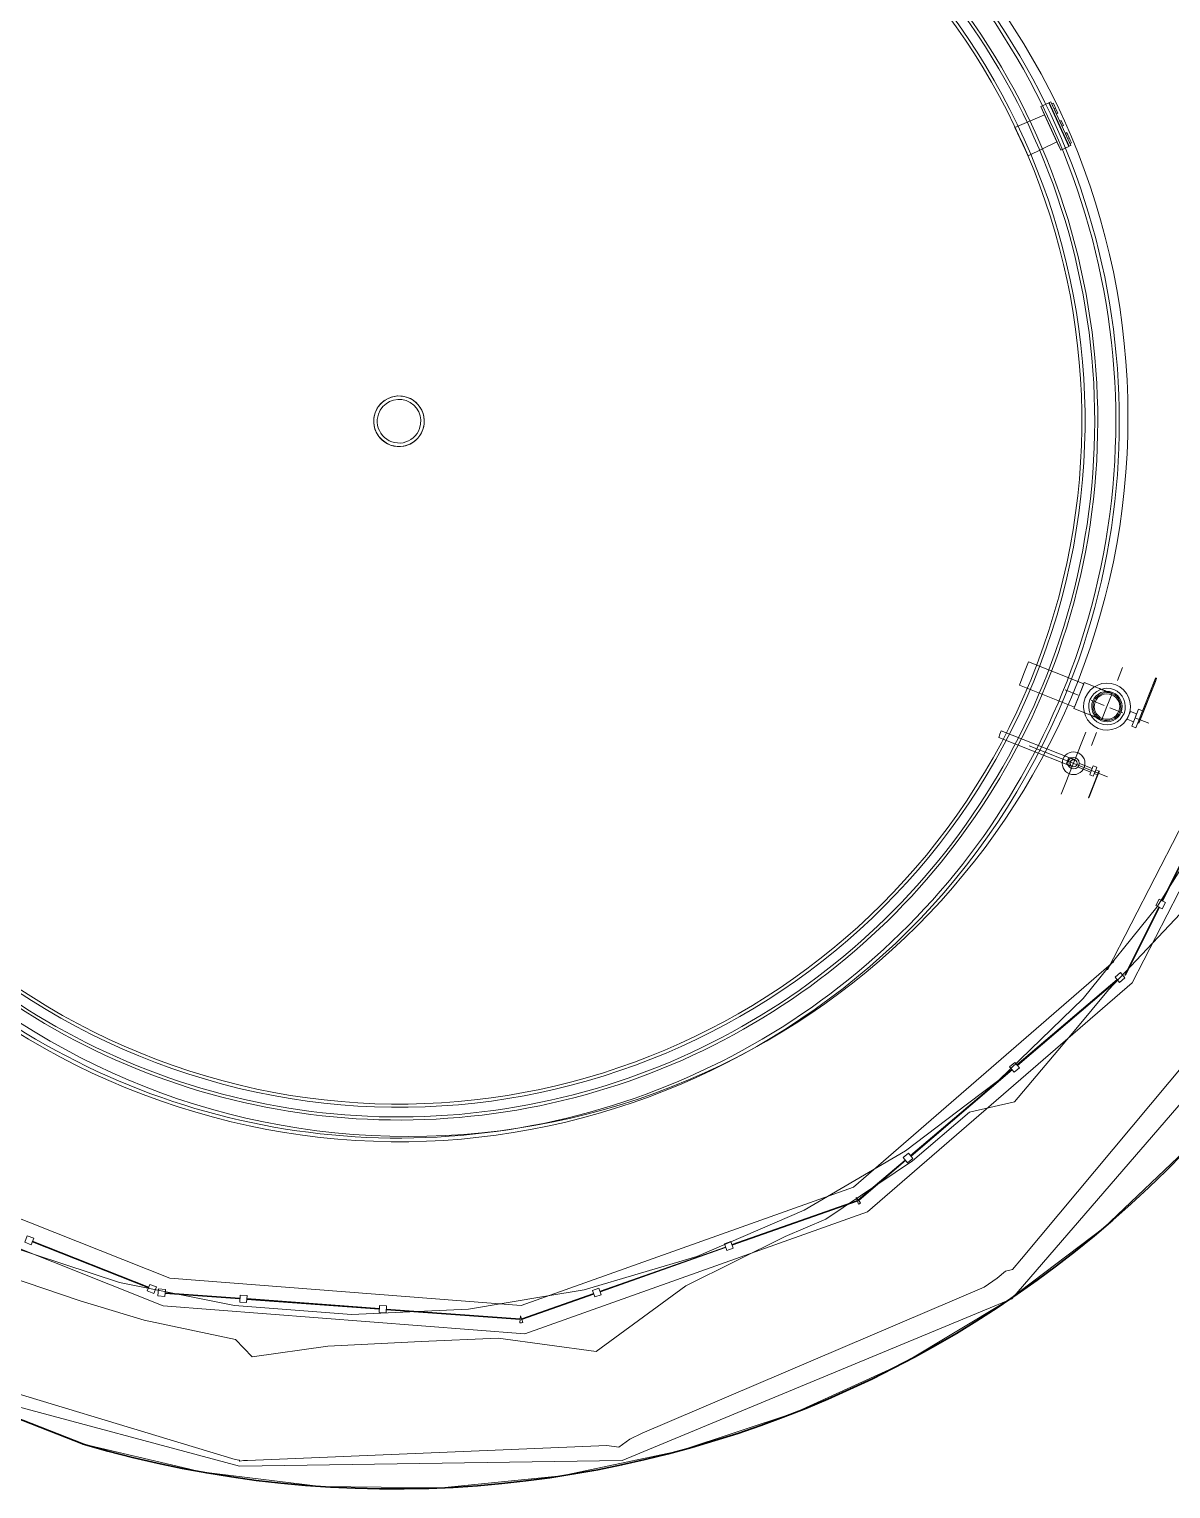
# Model space of a CAD drawing. Header units: metres. Extents: x -207 to 292, y -187 to 169.
# Drawn here: x -79.53 to -71.36, y -67.09 to -56.65 of the extents above; entities that cross this region are included whole.
import ezdxf

# ---------------------------------------------------------------- set-up
doc = ezdxf.new("R2010")
doc.units = ezdxf.units.M
doc.linetypes.add('Dash', pattern=[0.006, 0.003, -0.003])
for name, color, linetype, lineweight in [('A-GLAZ-CWMG', 7, 'Continuous', 9), ('C-TOPO', 7, 'Continuous', 9), ('C-TOPO-MINR', 7, 'Continuous', 9), ('CERCO INTERIOR', 7, 'Continuous', 9), ('EQUIPOS PIS', 7, 'Continuous', 9), ('P-SANR-FIXT', 7, 'Continuous', 9), ('P-SANR-FIXT-HDLN', 7, 'Dash', 9), ('solera', 7, 'Continuous', 35)]:
    doc.layers.add(name, color=color, linetype=linetype, lineweight=lineweight)
doc.layers.add('PR10-ARQ-PL-001-Emplazamiento-C-1_dwg', color=7, linetype='Continuous', lineweight=9, true_color=0x767676)

# ---------------------------------------------------------------- blocks, each defined once
blk = doc.blocks.new('Quad Corner Mullion - 50x50 mm-2128572-PLANTA EMPLAZAMIENTO ACTUALIZADO')
at = {"layer": 'A-GLAZ-CWMG'}
for p, q in [((0.025, 0.025), (-0.025, 0.025)), ((-0.025, 0.025), (-0.025, -0.025)), ((0.025, -0.025), (0.025, 0.025)), ((-0.025, -0.025), (0.025, -0.025))]:
    blk.add_line(p, q, dxfattribs=at)
blk = doc.blocks.new('Quad Corner Mullion - 50x50 mm-2128573-PLANTA EMPLAZAMIENTO ACTUALIZADO')
at = {"layer": 'A-GLAZ-CWMG'}
for p, q in [((-0.025, -0.025), (-0.025, 0.025)), ((-0.025, 0.025), (0.025, 0.025)), ((0.025, 0.025), (0.025, -0.025)), ((0.025, -0.025), (-0.025, -0.025))]:
    blk.add_line(p, q, dxfattribs=at)
blk = doc.blocks.new('Circular Mullion - 5mm-2137824-PLANTA EMPLAZAMIENTO ACTUALIZADO')
at = {"layer": 'A-GLAZ-CWMG'}
for p, q in [((-79.502, -65.32), (-79.503, -65.322)), ((-79.503, -65.322), (-78.672, -65.651)), ((-79.501, -65.317), (-79.502, -65.32)), ((-78.671, -65.649), (-79.502, -65.32)), ((-79.502, -65.32), (-78.671, -65.649)), ((-78.67, -65.646), (-79.501, -65.317)), ((-78.672, -65.651), (-78.671, -65.649)), ((-78.671, -65.649), (-78.67, -65.646))]:
    blk.add_line(p, q, dxfattribs=at)
blk = doc.blocks.new('Rectangular Mullion - 50 x 50 mm-2128568-PLANTA EMPLAZAMIENTO ACTUALIZADO')
at = {"layer": 'A-GLAZ-CWMG'}
for p, q in [((0.025, 0.025), (-0.025, 0.025)), ((-0.025, 0.025), (-0.025, -0.025)), ((0.025, -0.025), (0.025, 0.025)), ((-0.025, -0.025), (0.025, -0.025))]:
    blk.add_line(p, q, dxfattribs=at)
blk = doc.blocks.new('Rectangular Mullion - 50 x 50 mm-2128569-PLANTA EMPLAZAMIENTO ACTUALIZADO')
at = {"layer": 'A-GLAZ-CWMG'}
for p, q in [((-0.025, -0.025), (-0.025, 0.025)), ((-0.025, 0.025), (0.025, 0.025)), ((0.025, 0.025), (0.025, -0.025)), ((0.025, -0.025), (-0.025, -0.025))]:
    blk.add_line(p, q, dxfattribs=at)
blk = doc.blocks.new('Circular Mullion - 5mm-2127248-PLANTA EMPLAZAMIENTO ACTUALIZADO')
at = {"layer": 'A-GLAZ-CWMG'}
for p, q in [((-107.648, -45.397), (-107.997, -46.28)), ((-107.646, -45.398), (-107.995, -46.281)), ((-107.995, -46.281), (-107.646, -45.398)), ((-107.993, -46.282), (-107.643, -45.399)), ((-107.646, -45.398), (-107.648, -45.397)), ((-107.643, -45.399), (-107.646, -45.398)), ((-107.997, -46.28), (-107.995, -46.281)), ((-107.995, -46.281), (-107.993, -46.282))]:
    blk.add_line(p, q, dxfattribs=at)
blk = doc.blocks.new('Circular Mullion - 5mm-2137149-PLANTA EMPLAZAMIENTO ACTUALIZADO')
at = {"layer": 'A-GLAZ-CWMG'}
for p, q in [((-71.445, -62.927), (-71.688, -63.412)), ((-71.686, -63.413), (-71.443, -62.928)), ((-71.443, -62.928), (-71.686, -63.413)), ((-71.683, -63.414), (-71.441, -62.929)), ((-71.443, -62.928), (-71.445, -62.927)), ((-71.441, -62.929), (-71.443, -62.928)), ((-71.688, -63.412), (-71.686, -63.413)), ((-71.686, -63.413), (-71.683, -63.414))]:
    blk.add_line(p, q, dxfattribs=at)
blk = doc.blocks.new('Quad Corner Mullion - 50x50 mm-2137427-PLANTA EMPLAZAMIENTO ACTUALIZADO')
at = {"layer": 'A-GLAZ-CWMG'}
for p, q in [((0.013, -0.022), (-0.005, 0.025)), ((-0.005, 0.025), (-0.005, -0.025)), ((-0.005, -0.025), (0.005, -0.025)), ((0.005, -0.025), (0.013, -0.022))]:
    blk.add_line(p, q, dxfattribs=at)
blk = doc.blocks.new('Quad Corner Mullion - 50x50 mm-2137429-PLANTA EMPLAZAMIENTO ACTUALIZADO')
at = {"layer": 'A-GLAZ-CWMG'}
for p, q in [((-0.005, -0.025), (-0.005, 0.025)), ((-0.005, 0.025), (0.013, -0.022)), ((0.005, -0.025), (-0.005, -0.025)), ((0.013, -0.022), (0.005, -0.025))]:
    blk.add_line(p, q, dxfattribs=at)
blk = doc.blocks.new('Quad Corner Mullion - 50x50 mm-2128574-PLANTA EMPLAZAMIENTO ACTUALIZADO')
at = {"layer": 'A-GLAZ-CWMG'}
for p, q in [((0.025, 0.025), (-0.025, 0.025)), ((-0.025, 0.025), (-0.025, -0.025)), ((0.025, -0.025), (0.025, 0.025)), ((-0.025, -0.025), (0.025, -0.025))]:
    blk.add_line(p, q, dxfattribs=at)
blk = doc.blocks.new('Quad Corner Mullion - 50x50 mm-2128575-PLANTA EMPLAZAMIENTO ACTUALIZADO')
at = {"layer": 'A-GLAZ-CWMG'}
for p, q in [((-0.025, -0.025), (-0.025, 0.025)), ((-0.025, 0.025), (0.025, 0.025)), ((0.025, 0.025), (0.025, -0.025)), ((0.025, -0.025), (-0.025, -0.025))]:
    blk.add_line(p, q, dxfattribs=at)
blk = doc.blocks.new('Circular Mullion - 5mm-2137421-PLANTA EMPLAZAMIENTO ACTUALIZADO')
at = {"layer": 'A-GLAZ-CWMG'}
for p, q in [((-71.744, -63.445), (-72.46, -64.055)), ((-72.459, -64.057), (-71.742, -63.447)), ((-71.742, -63.447), (-72.459, -64.057)), ((-72.457, -64.059), (-71.741, -63.449)), ((-71.742, -63.447), (-71.744, -63.445)), ((-71.741, -63.449), (-71.742, -63.447)), ((-72.46, -64.055), (-72.459, -64.057)), ((-72.459, -64.057), (-72.457, -64.059))]:
    blk.add_line(p, q, dxfattribs=at)
blk = doc.blocks.new('Circular Mullion - 5mm-2137422-PLANTA EMPLAZAMIENTO ACTUALIZADO')
at = {"layer": 'A-GLAZ-CWMG'}
for p, q in [((-73.26, -64.736), (-73.596, -65.022)), ((-73.594, -65.024), (-73.258, -64.738)), ((-73.258, -64.738), (-73.594, -65.024)), ((-73.592, -65.025), (-73.257, -64.74)), ((-73.258, -64.738), (-73.26, -64.736)), ((-73.257, -64.74), (-73.258, -64.738)), ((-73.596, -65.022), (-73.594, -65.024)), ((-73.594, -65.024), (-73.592, -65.025))]:
    blk.add_line(p, q, dxfattribs=at)
blk = doc.blocks.new('Circular Mullion - 5mm-2137551-PLANTA EMPLAZAMIENTO ACTUALIZADO')
at = {"layer": 'A-GLAZ-CWMG'}
for p, q in [((-75.489, -65.69), (-76.003, -65.872)), ((-76.003, -65.874), (-75.488, -65.693)), ((-75.488, -65.693), (-76.003, -65.874)), ((-76.002, -65.876), (-75.487, -65.695)), ((-75.488, -65.693), (-75.489, -65.69)), ((-75.487, -65.695), (-75.488, -65.693)), ((-76.003, -65.872), (-76.003, -65.874)), ((-76.003, -65.874), (-76.002, -65.876))]:
    blk.add_line(p, q, dxfattribs=at)
blk = doc.blocks.new('Quad Corner Mullion - 50x50 mm-2137548-PLANTA EMPLAZAMIENTO ACTUALIZADO')
at = {"layer": 'A-GLAZ-CWMG'}
for p, q in [((0.015, -0.021), (-0.005, 0.025)), ((-0.005, 0.025), (-0.005, -0.025)), ((-0.005, -0.025), (0.005, -0.025)), ((0.005, -0.025), (0.015, -0.021))]:
    blk.add_line(p, q, dxfattribs=at)
blk = doc.blocks.new('Quad Corner Mullion - 50x50 mm-2137549-PLANTA EMPLAZAMIENTO ACTUALIZADO')
at = {"layer": 'A-GLAZ-CWMG'}
for p, q in [((-0.005, -0.025), (-0.005, 0.025)), ((-0.005, 0.025), (0.015, -0.021)), ((0.005, -0.025), (-0.005, -0.025)), ((0.015, -0.021), (0.005, -0.025))]:
    blk.add_line(p, q, dxfattribs=at)
blk = doc.blocks.new('Circular Mullion - 5mm-2137542-PLANTA EMPLAZAMIENTO ACTUALIZADO')
at = {"layer": 'A-GLAZ-CWMG'}
for p, q in [((-76.013, -65.873), (-76.971, -65.802)), ((-76.971, -65.802), (-76.971, -65.804)), ((-76.971, -65.804), (-76.971, -65.807)), ((-76.971, -65.804), (-76.013, -65.875)), ((-76.013, -65.875), (-76.971, -65.804)), ((-76.971, -65.807), (-76.013, -65.878)), ((-76.013, -65.875), (-76.013, -65.873)), ((-76.013, -65.878), (-76.013, -65.875))]:
    blk.add_line(p, q, dxfattribs=at)
blk = doc.blocks.new('Circular Mullion - 5mm-2137543-PLANTA EMPLAZAMIENTO ACTUALIZADO')
at = {"layer": 'A-GLAZ-CWMG'}
for p, q in [((-78.018, -65.724), (-78.553, -65.685)), ((-78.553, -65.685), (-78.553, -65.687)), ((-78.553, -65.687), (-78.553, -65.69)), ((-78.553, -65.687), (-78.018, -65.727)), ((-78.018, -65.727), (-78.553, -65.687)), ((-78.553, -65.69), (-78.018, -65.729)), ((-78.018, -65.727), (-78.018, -65.724)), ((-78.018, -65.729), (-78.018, -65.727))]:
    blk.add_line(p, q, dxfattribs=at)
blk = doc.blocks.new('M_Tuberia Alimentación-01 - M_Tuberia Alimentación-01-2165010-PLANTA EMPLAZAMIENTO ACTUALIZADO')
at = {"layer": 'P-SANR-FIXT'}
for p, q in [((-0.248, 0.025), (-0.255, 0.025)), ((-0.255, 0.025), (-0.255, -0.012)), ((-0.255, 0.02), (-0.255, -0.296)), ((-0.248, 0.02), (-0.255, 0.02)), ((-0.216, 0.065), (-0.248, 0.065)), ((-0.248, 0), (-0.248, 0.065)), ((-0.248, -0.012), (-0.248, 0.025)), ((-0.248, -0.296), (-0.248, 0.02)), ((-0.248, -0.065), (-0.248, 0)), ((-0.216, 0.065), (-0.216, 0)), ((-0.168, 0.03), (-0.216, 0.03)), ((-0.216, 0), (-0.216, 0.03)), ((-0.216, 0), (-0.216, -0.065)), ((-0.216, -0.03), (-0.216, 0)), ((-0.168, 0.03), (-0.168, 0)), ((-0.168, 0), (-0.168, -0.03)), ((0.215, 0.1), (0.106, 0.1)), ((0.215, 0), (0.215, 0.1)), ((0.639, 0.09), (0.215, 0.09)), ((0.215, 0), (0.215, 0.09)), ((0.215, -0.1), (0.215, 0)), ((0.215, -0.09), (0.215, 0)), ((0.639, 0.09), (0.639, 0)), ((0.639, 0), (0.639, -0.09)), ((-0.255, -0.317), (-0.255, -0.012)), ((-0.248, -0.012), (-0.255, -0.012)), ((-0.248, -0.012), (-0.248, -0.317)), ((-0.248, -0.065), (-0.216, -0.065)), ((-0.216, -0.03), (-0.168, -0.03)), ((0.106, -0.1), (0.215, -0.1)), ((0.215, -0.09), (0.639, -0.09)), ((-0.255, -0.296), (-0.255, -0.32)), ((-0.248, -0.32), (-0.248, -0.296)), ((-0.255, -0.317), (-0.248, -0.317)), ((-0.255, -0.32), (-0.248, -0.32))]:
    blk.add_line(p, q, dxfattribs=at)
at = {"layer": 'P-SANR-FIXT', "flags": 128}
for points in [[(0.106, 0.1), (0.102, 0.1), (0.097, 0.1), (0.093, 0.1), (0.089, 0.1), (0.085, 0.1), (0.081, 0.1), (0.077, 0.1), (0.073, 0.1), (0.069, 0.1), (0.065, 0.1), (0.061, 0.1), (0.057, 0.1), (0.053, 0.1), (0.05, 0.1), (0.046, 0.1), (0.043, 0.1), (0.039, 0.1), (0.036, 0.1), (0.033, 0.1), (0.03, 0.1), (0.027, 0.1), (0.024, 0.1), (0.022, 0.1), (0.019, 0.1), (0.017, 0.1), (0.015, 0.1), (0.012, 0.1), (0.011, 0.1), (0.009, 0.1), (0.007, 0.1), (0.006, 0.1), (0.004, 0.1), (0.003, 0.1), (0.002, 0.1), (0.002, 0.1), (0.001, 0.1), (0, 0.1), (0, 0.1), (0, 0.1)], [(0, -0.1), (0, -0.1), (0, -0.1), (0.001, -0.1), (0.001, -0.1), (0.002, -0.1), (0.003, -0.1), (0.004, -0.1), (0.005, -0.1), (0.007, -0.1), (0.008, -0.1), (0.01, -0.1), (0.012, -0.1), (0.014, -0.1), (0.016, -0.1), (0.018, -0.1), (0.021, -0.1), (0.024, -0.1), (0.026, -0.1), (0.029, -0.1), (0.032, -0.1), (0.035, -0.1), (0.038, -0.1), (0.042, -0.1), (0.045, -0.1), (0.049, -0.1), (0.052, -0.1), (0.056, -0.1), (0.06, -0.1), (0.064, -0.1), (0.068, -0.1), (0.071, -0.1), (0.076, -0.1), (0.08, -0.1), (0.084, -0.1), (0.088, -0.1), (0.092, -0.1), (0.096, -0.1), (0.101, -0.1), (0.105, -0.1), (0.106, -0.1)]]:
    blk.add_lwpolyline(points, dxfattribs=at)
at = {"layer": 'P-SANR-FIXT'}
for radius, start, end in [(0.168, 360, 180), (0.168, 360, 180), (0.168, 360, 180), (0.168, 360, 180), (0.168, 360, 180), (0.168, 360, 180), (0.131, 0, 180), (0.131, 360, 180), (0.131, 360, 180), (0.131, 360, 180), (0.109, 360, 180), (0.109, 360, 180), (0.109, 360, 180), (0.109, 360, 180), (0.168, 180, 360), (0.168, 180, 360), (0.168, 180, 360), (0.168, 180, 360), (0.168, 180, 360), (0.168, 180, 360), (0.131, 180, 0), (0.131, 180, 360), (0.131, 180, 360), (0.131, 180, 360), (0.109, 180, 360), (0.109, 180, 360), (0.109, 180, 360), (0.109, 180, 360), (0.1, 0, 180), (0.091, 0, 180), (0.091, 0, 180), (0.091, 0, 180), (0.091, 0, 180), (0.091, 180, 0), (0.091, 180, 0), (0.091, 180, 0), (0.091, 180, 0), (0.1, 180, 360)]:
    blk.add_arc((0, 0), radius, start, end, dxfattribs=at)
at = {"layer": 'P-SANR-FIXT-HDLN'}
for p, q in [((0, 0), (0, 0.301)), ((-0.322, 0), (0, 0)), ((0.322, 0), (0, 0)), ((0, 0), (0, -0.301))]:
    blk.add_line(p, q, dxfattribs=at)
blk = doc.blocks.new('M_Tuberia Alimentación-02 - M_Tuberia Alimentación-02-2155587-PLANTA EMPLAZAMIENTO ACTUALIZADO')
at = {"layer": 'P-SANR-FIXT'}
for p, q in [((0, 0), (0, 0.239)), ((-0.19, 0.19), (-0.193, 0.19)), ((-0.193, 0.19), (-0.193, 0.186)), ((-0.193, 0.19), (-0.193, 0.183)), ((-0.193, 0), (-0.193, 0.186)), ((-0.193, 0.183), (-0.193, -0.006)), ((-0.193, 0.183), (-0.19, 0.183)), ((-0.19, 0.183), (-0.19, 0.19)), ((-0.19, 0.186), (-0.19, 0.19)), ((-0.19, 0.186), (-0.19, 0)), ((-0.19, -0.006), (-0.19, 0.183)), ((-0.193, 0), (-0.193, -0.014)), ((-0.193, 0), (-0.19, 0)), ((-0.165, 0.014), (-0.19, 0.014)), ((-0.19, 0.014), (-0.19, 0)), ((-0.19, -0.014), (-0.19, 0)), ((-0.19, 0), (-0.19, -0.014)), ((-0.138, 0.034), (-0.165, 0.034)), ((-0.165, 0), (-0.165, 0.034)), ((-0.165, 0), (-0.165, 0.014)), ((-0.165, -0.014), (-0.165, 0)), ((-0.165, -0.034), (-0.165, 0)), ((-0.138, 0), (-0.138, 0.034)), ((-0.041, 0.014), (-0.138, 0.014)), ((-0.138, 0), (-0.138, 0.014)), ((-0.138, -0.034), (-0.138, 0)), ((-0.138, -0.014), (-0.138, 0)), ((-0.041, 0), (-0.041, 0.014)), ((-0.041, -0.014), (-0.041, 0)), ((0.047, 0.026), (0.042, 0.026)), ((0.047, 0), (0.047, 0.026)), ((0.566, 0.025), (0.047, 0.025)), ((0.047, 0), (0.047, 0.025)), ((0.047, -0.026), (0.047, 0)), ((0.566, 0), (0.566, 0.025)), ((-0.262, 0), (0.341, 0)), ((-0.193, -0.006), (-0.19, -0.006)), ((-0.193, -0.014), (-0.19, -0.014)), ((-0.19, -0.014), (-0.165, -0.014)), ((-0.165, -0.034), (-0.138, -0.034)), ((-0.138, -0.014), (-0.041, -0.014)), ((0, 0), (0, -0.239)), ((0.042, -0.026), (0.047, -0.026)), ((0.047, -0.025), (0.047, 0)), ((0.047, -0.025), (0.566, -0.025)), ((0.566, -0.025), (0.566, 0))]:
    blk.add_line(p, q, dxfattribs=at)
at = {"layer": 'P-SANR-FIXT', "flags": 128}
for points in [[(0.042, 0.026), (0.04, 0.026), (0.039, 0.026), (0.037, 0.026), (0.035, 0.026), (0.034, 0.026), (0.032, 0.026), (0.03, 0.026), (0.029, 0.026), (0.027, 0.026), (0.026, 0.026), (0.024, 0.026), (0.023, 0.026), (0.021, 0.026), (0.02, 0.026), (0.018, 0.026), (0.017, 0.026), (0.016, 0.026), (0.014, 0.026), (0.013, 0.026), (0.012, 0.026), (0.011, 0.026), (0.01, 0.026), (0.009, 0.026), (0.008, 0.026), (0.007, 0.026), (0.006, 0.026), (0.005, 0.026), (0.004, 0.026), (0.004, 0.026), (0.003, 0.026), (0.002, 0.026), (0.002, 0.026), (0.001, 0.026), (0.001, 0.026), (0.001, 0.026), (0, 0.026), (0, 0.026), (0, 0.026), (0, 0.026)], [(0, -0.026), (0, -0.026), (0, -0.026), (0, -0.026), (0.001, -0.026), (0.001, -0.026), (0.001, -0.026), (0.002, -0.026), (0.002, -0.026), (0.003, -0.026), (0.003, -0.026), (0.004, -0.026), (0.005, -0.026), (0.006, -0.026), (0.006, -0.026), (0.007, -0.026), (0.008, -0.026), (0.009, -0.026), (0.01, -0.026), (0.012, -0.026), (0.013, -0.026), (0.014, -0.026), (0.015, -0.026), (0.017, -0.026), (0.018, -0.026), (0.019, -0.026), (0.021, -0.026), (0.022, -0.026), (0.024, -0.026), (0.025, -0.026), (0.027, -0.026), (0.028, -0.026), (0.03, -0.026), (0.032, -0.026), (0.033, -0.026), (0.035, -0.026), (0.037, -0.026), (0.038, -0.026), (0.04, -0.026), (0.042, -0.026), (0.042, -0.026)]]:
    blk.add_lwpolyline(points, dxfattribs=at)
at = {"layer": 'P-SANR-FIXT'}
for radius, start, end in [(0.0814, 360, 180), (0.0814, 360, 180), (0.0814, 360, 180), (0.0814, 360, 180), (0.0814, 180, 360), (0.0814, 180, 360), (0.0814, 180, 360), (0.0814, 180, 360), (0.0411, 0, 180), (0.0411, 360, 180), (0.0411, 360, 180), (0.0411, 360, 180), (0.0411, 360, 180), (0.0411, 360, 180), (0.0411, 180, 0), (0.0411, 180, 360), (0.0411, 180, 360), (0.0411, 180, 360), (0.0411, 180, 360), (0.0411, 180, 360), (0.0264, 0, 180), (0.0264, 180, 0), (0.025, 0, 180), (0.025, 360, 180), (0.025, 180, 0), (0.025, 180, 360)]:
    blk.add_arc((0, 0), radius, start, end, dxfattribs=at)
blk = doc.blocks.new('M_Estanque-Terraza - M_Estanque-Terraza-2090154-PLANTA EMPLAZAMIENTO ACTUALIZADO')
at = {"layer": 'P-SANR-FIXT'}
for p, q in [((3.631, 3.688), (3.586, 3.645)), ((3.631, 3.688), (3.87, 3.441)), ((3.631, 3.688), (3.87, 3.441)), ((3.644, 3.699), (3.634, 3.691)), ((3.872, 3.444), (3.634, 3.691)), ((3.872, 3.444), (3.634, 3.691)), ((3.644, 3.699), (3.882, 3.453)), ((3.644, 3.699), (3.882, 3.453)), ((3.662, 3.696), (3.654, 3.689)), ((3.654, 3.689), (3.668, 3.674)), ((3.676, 3.682), (3.662, 3.696)), ((3.668, 3.674), (3.682, 3.66)), ((3.69, 3.668), (3.676, 3.682)), ((3.682, 3.66), (3.69, 3.668)), ((3.69, 3.668), (3.682, 3.66)), ((3.69, 3.668), (3.682, 3.66)), ((3.682, 3.66), (3.705, 3.635)), ((3.682, 3.66), (3.705, 3.635)), ((3.686, 3.656), (3.709, 3.631)), ((3.686, 3.656), (3.709, 3.631)), ((3.713, 3.643), (3.69, 3.668)), ((3.713, 3.643), (3.69, 3.668)), ((3.717, 3.639), (3.694, 3.663)), ((3.717, 3.639), (3.694, 3.663)), ((3.63, 3.597), (3.462, 3.441)), ((3.586, 3.645), (3.63, 3.597)), ((3.586, 3.645), (3.826, 3.397)), ((3.586, 3.645), (3.826, 3.397)), ((3.63, 3.597), (3.779, 3.443)), ((3.63, 3.597), (3.779, 3.443)), ((3.709, 3.631), (3.717, 3.639)), ((3.709, 3.631), (3.717, 3.639)), ((3.757, 3.598), (3.749, 3.591)), ((3.757, 3.598), (3.749, 3.591)), ((3.749, 3.591), (3.776, 3.562)), ((3.749, 3.591), (3.776, 3.562)), ((3.749, 3.591), (3.776, 3.562)), ((3.749, 3.591), (3.776, 3.562)), ((3.784, 3.569), (3.757, 3.598)), ((3.784, 3.569), (3.757, 3.598)), ((3.784, 3.569), (3.757, 3.598)), ((3.784, 3.569), (3.757, 3.598)), ((3.776, 3.562), (3.784, 3.569)), ((3.776, 3.562), (3.784, 3.569)), ((3.824, 3.529), (3.816, 3.521)), ((3.824, 3.529), (3.816, 3.521)), ((3.816, 3.521), (3.839, 3.497)), ((3.816, 3.521), (3.839, 3.497)), ((3.82, 3.517), (3.843, 3.492)), ((3.82, 3.517), (3.843, 3.492)), ((3.847, 3.504), (3.824, 3.529)), ((3.847, 3.504), (3.824, 3.529)), ((3.851, 3.5), (3.828, 3.525)), ((3.851, 3.5), (3.828, 3.525)), ((3.851, 3.5), (3.843, 3.492)), ((3.843, 3.492), (3.851, 3.5)), ((3.843, 3.492), (3.851, 3.5)), ((3.843, 3.492), (3.857, 3.478)), ((3.865, 3.486), (3.851, 3.5)), ((3.857, 3.478), (3.871, 3.464)), ((3.879, 3.471), (3.865, 3.486)), ((3.871, 3.464), (3.879, 3.471)), ((3.872, 3.444), (3.882, 3.453)), ((3.541, 3.362), (3.462, 3.441)), ((3.462, 3.441), (3.617, 3.281)), ((3.462, 3.441), (3.617, 3.281)), ((3.617, 3.281), (3.541, 3.362)), ((3.617, 3.281), (3.779, 3.443)), ((3.779, 3.443), (3.826, 3.397)), ((3.826, 3.397), (3.87, 3.441))]:
    blk.add_line(p, q, dxfattribs=at)
for radius, start, end in [(5.152, 0, 136.1362), (5.152, 0, 136.1362), (5.127, 0, 136.1195), (5.127, 0, 136.1195), (4.998, 0, 136.0307), (4.976, 360, 136.0144), (4.906, 0, 180), (4.883, 0, 180), (0.181, 360, 180), (0.181, 0, 180), (0.156, 0, 180), (0.156, 0, 180), (5.152, 180, 360), (5.152, 180, 360), (5.127, 180, 0), (5.127, 180, 0), (4.998, 180, 0), (4.976, 180, 0), (4.906, 180, 360), (4.883, 180, 360), (0.181, 180, 360), (0.181, 180, 0), (0.156, 180, 0), (0.156, 180, 0)]:
    blk.add_arc((0, 0), radius, start, end, dxfattribs=at)
blk = doc.blocks.new('YADRAN_LASQUEMAS_ARQ_MO_002_TERRAZAS_rvt-1-PLANTA EMPLAZAMIENTO ACTUALIZADO')
at = {"layer": 'A-GLAZ-CWMG', "lineweight": 9}
for name, p, rotation in [('Circular Mullion - 5mm-2127248-PLANTA EMPLAZAMIENTO ACTUALIZADO', (-182.613, -98.726), 174.9999999999994), ('Circular Mullion - 5mm-2127248-PLANTA EMPLAZAMIENTO ACTUALIZADO', (-182.613, -98.726), 174.9999999999994), ('Circular Mullion - 5mm-2127248-PLANTA EMPLAZAMIENTO ACTUALIZADO', (-182.613, -98.726), 174.9999999999994), ('Circular Mullion - 5mm-2127248-PLANTA EMPLAZAMIENTO ACTUALIZADO', (-182.613, -98.726), 174.9999999999994), ('Quad Corner Mullion - 50x50 mm-2128574-PLANTA EMPLAZAMIENTO ACTUALIZADO', (-71.723, -63.431), 40.40999999999909), ('Quad Corner Mullion - 50x50 mm-2128575-PLANTA EMPLAZAMIENTO ACTUALIZADO', (-71.723, -63.431), 40.40999999999909), ('Circular Mullion - 5mm-2127248-PLANTA EMPLAZAMIENTO ACTUALIZADO', (-189.578, -54.253), 151.9999999999993), ('Circular Mullion - 5mm-2127248-PLANTA EMPLAZAMIENTO ACTUALIZADO', (-189.578, -54.253), 151.9999999999993), ('Circular Mullion - 5mm-2127248-PLANTA EMPLAZAMIENTO ACTUALIZADO', (-189.578, -54.253), 151.9999999999993), ('Circular Mullion - 5mm-2127248-PLANTA EMPLAZAMIENTO ACTUALIZADO', (-189.578, -54.253), 151.9999999999993), ('Circular Mullion - 5mm-2127248-PLANTA EMPLAZAMIENTO ACTUALIZADO', (-179.382, -13.886), 130.9999999999997), ('Circular Mullion - 5mm-2127248-PLANTA EMPLAZAMIENTO ACTUALIZADO', (-179.382, -13.886), 130.9999999999997), ('Circular Mullion - 5mm-2127248-PLANTA EMPLAZAMIENTO ACTUALIZADO', (-179.382, -13.886), 130.9999999999997), ('Circular Mullion - 5mm-2127248-PLANTA EMPLAZAMIENTO ACTUALIZADO', (-179.382, -13.886), 130.9999999999997), ('Circular Mullion - 5mm-2127248-PLANTA EMPLAZAMIENTO ACTUALIZADO', (-180.325, -14.219), 130.9999999999994), ('Circular Mullion - 5mm-2127248-PLANTA EMPLAZAMIENTO ACTUALIZADO', (-180.325, -14.219), 130.9999999999994), ('Circular Mullion - 5mm-2127248-PLANTA EMPLAZAMIENTO ACTUALIZADO', (-180.325, -14.219), 130.9999999999994), ('Circular Mullion - 5mm-2127248-PLANTA EMPLAZAMIENTO ACTUALIZADO', (-180.325, -14.219), 130.9999999999994), ('Circular Mullion - 5mm-2127248-PLANTA EMPLAZAMIENTO ACTUALIZADO', (-153.41, 23.472), 107.3557838393978), ('Circular Mullion - 5mm-2127248-PLANTA EMPLAZAMIENTO ACTUALIZADO', (-153.41, 23.472), 107.3557838393978), ('Circular Mullion - 5mm-2127248-PLANTA EMPLAZAMIENTO ACTUALIZADO', (-153.41, 23.472), 107.3557838393978), ('Circular Mullion - 5mm-2127248-PLANTA EMPLAZAMIENTO ACTUALIZADO', (-153.41, 23.472), 107.3557838393978), ('Quad Corner Mullion - 50x50 mm-2137548-PLANTA EMPLAZAMIENTO ACTUALIZADO', (-76.008, -65.876), 355.7657838393983), ('Quad Corner Mullion - 50x50 mm-2137549-PLANTA EMPLAZAMIENTO ACTUALIZADO', (-76.008, -65.876), 355.7657838393983)]:
    blk.add_blockref(name, p, dxfattribs=dict(at, rotation=rotation))
for name in ['Circular Mullion - 5mm-2137149-PLANTA EMPLAZAMIENTO ACTUALIZADO', 'Circular Mullion - 5mm-2137149-PLANTA EMPLAZAMIENTO ACTUALIZADO', 'Circular Mullion - 5mm-2137149-PLANTA EMPLAZAMIENTO ACTUALIZADO', 'Circular Mullion - 5mm-2137149-PLANTA EMPLAZAMIENTO ACTUALIZADO', 'Circular Mullion - 5mm-2137421-PLANTA EMPLAZAMIENTO ACTUALIZADO', 'Circular Mullion - 5mm-2137421-PLANTA EMPLAZAMIENTO ACTUALIZADO', 'Circular Mullion - 5mm-2137421-PLANTA EMPLAZAMIENTO ACTUALIZADO', 'Circular Mullion - 5mm-2137421-PLANTA EMPLAZAMIENTO ACTUALIZADO', 'Circular Mullion - 5mm-2137422-PLANTA EMPLAZAMIENTO ACTUALIZADO', 'Circular Mullion - 5mm-2137422-PLANTA EMPLAZAMIENTO ACTUALIZADO', 'Circular Mullion - 5mm-2137422-PLANTA EMPLAZAMIENTO ACTUALIZADO', 'Circular Mullion - 5mm-2137422-PLANTA EMPLAZAMIENTO ACTUALIZADO', 'Circular Mullion - 5mm-2137824-PLANTA EMPLAZAMIENTO ACTUALIZADO', 'Circular Mullion - 5mm-2137824-PLANTA EMPLAZAMIENTO ACTUALIZADO', 'Circular Mullion - 5mm-2137824-PLANTA EMPLAZAMIENTO ACTUALIZADO', 'Circular Mullion - 5mm-2137824-PLANTA EMPLAZAMIENTO ACTUALIZADO', 'Circular Mullion - 5mm-2137543-PLANTA EMPLAZAMIENTO ACTUALIZADO', 'Circular Mullion - 5mm-2137543-PLANTA EMPLAZAMIENTO ACTUALIZADO', 'Circular Mullion - 5mm-2137543-PLANTA EMPLAZAMIENTO ACTUALIZADO', 'Circular Mullion - 5mm-2137543-PLANTA EMPLAZAMIENTO ACTUALIZADO', 'Circular Mullion - 5mm-2137551-PLANTA EMPLAZAMIENTO ACTUALIZADO', 'Circular Mullion - 5mm-2137551-PLANTA EMPLAZAMIENTO ACTUALIZADO', 'Circular Mullion - 5mm-2137551-PLANTA EMPLAZAMIENTO ACTUALIZADO', 'Circular Mullion - 5mm-2137551-PLANTA EMPLAZAMIENTO ACTUALIZADO', 'Circular Mullion - 5mm-2137542-PLANTA EMPLAZAMIENTO ACTUALIZADO', 'Circular Mullion - 5mm-2137542-PLANTA EMPLAZAMIENTO ACTUALIZADO', 'Circular Mullion - 5mm-2137542-PLANTA EMPLAZAMIENTO ACTUALIZADO', 'Circular Mullion - 5mm-2137542-PLANTA EMPLAZAMIENTO ACTUALIZADO']:
    blk.add_blockref(name, (0, 0), dxfattribs=at)
at = {"layer": 'A-GLAZ-CWMG', "lineweight": 9, "extrusion": (0, 0, -1)}
for name, p, rotation in [('Rectangular Mullion - 50 x 50 mm-2128568-PLANTA EMPLAZAMIENTO ACTUALIZADO', (71.432, -62.905), 296.5900000000004), ('Rectangular Mullion - 50 x 50 mm-2128569-PLANTA EMPLAZAMIENTO ACTUALIZADO', (71.432, -62.905), 296.5900000000004), ('Rectangular Mullion - 50 x 50 mm-2128568-PLANTA EMPLAZAMIENTO ACTUALIZADO', (72.478, -64.073), 319.5900000000009), ('Rectangular Mullion - 50 x 50 mm-2128569-PLANTA EMPLAZAMIENTO ACTUALIZADO', (72.478, -64.073), 319.5900000000009), ('Rectangular Mullion - 50 x 50 mm-2128568-PLANTA EMPLAZAMIENTO ACTUALIZADO', (73.239, -64.722), 319.5900000000009), ('Rectangular Mullion - 50 x 50 mm-2128569-PLANTA EMPLAZAMIENTO ACTUALIZADO', (73.239, -64.722), 319.5900000000009), ('Quad Corner Mullion - 50x50 mm-2137427-PLANTA EMPLAZAMIENTO ACTUALIZADO', (73.598, -65.027), 319.5900000000009), ('Quad Corner Mullion - 50x50 mm-2137429-PLANTA EMPLAZAMIENTO ACTUALIZADO', (73.598, -65.027), 319.5900000000009), ('Rectangular Mullion - 50 x 50 mm-2128568-PLANTA EMPLAZAMIENTO ACTUALIZADO', (79.525, -65.31), 201.5900000000006), ('Rectangular Mullion - 50 x 50 mm-2128569-PLANTA EMPLAZAMIENTO ACTUALIZADO', (79.525, -65.31), 201.5900000000006), ('Rectangular Mullion - 50 x 50 mm-2128568-PLANTA EMPLAZAMIENTO ACTUALIZADO', (74.521, -65.352), 340.5900000000004), ('Rectangular Mullion - 50 x 50 mm-2128569-PLANTA EMPLAZAMIENTO ACTUALIZADO', (74.521, -65.352), 340.5900000000004), ('Quad Corner Mullion - 50x50 mm-2128572-PLANTA EMPLAZAMIENTO ACTUALIZADO', (78.648, -65.658), 201.5900000000006), ('Quad Corner Mullion - 50x50 mm-2128573-PLANTA EMPLAZAMIENTO ACTUALIZADO', (78.648, -65.658), 201.5900000000006), ('Quad Corner Mullion - 50x50 mm-2128572-PLANTA EMPLAZAMIENTO ACTUALIZADO', (78.578, -65.685), 4.234216160601691), ('Quad Corner Mullion - 50x50 mm-2128573-PLANTA EMPLAZAMIENTO ACTUALIZADO', (78.578, -65.685), 4.234216160601691), ('Rectangular Mullion - 50 x 50 mm-2128568-PLANTA EMPLAZAMIENTO ACTUALIZADO', (75.465, -65.684), 340.5900000000004), ('Rectangular Mullion - 50 x 50 mm-2128569-PLANTA EMPLAZAMIENTO ACTUALIZADO', (75.465, -65.684), 340.5900000000004), ('Rectangular Mullion - 50 x 50 mm-2128568-PLANTA EMPLAZAMIENTO ACTUALIZADO', (77.993, -65.729), 4.234216160601691), ('Rectangular Mullion - 50 x 50 mm-2128569-PLANTA EMPLAZAMIENTO ACTUALIZADO', (77.993, -65.729), 4.234216160601691), ('Rectangular Mullion - 50 x 50 mm-2128568-PLANTA EMPLAZAMIENTO ACTUALIZADO', (76.996, -65.803), 4.234216160601691), ('Rectangular Mullion - 50 x 50 mm-2128569-PLANTA EMPLAZAMIENTO ACTUALIZADO', (76.996, -65.803), 4.234216160601691)]:
    blk.add_blockref(name, p, dxfattribs=dict(at, rotation=rotation))
at = {"layer": 'P-SANR-FIXT', "lineweight": 9}
for name, p, rotation in [('M_Estanque-Terraza - M_Estanque-Terraza-2090154-PLANTA EMPLAZAMIENTO ACTUALIZADO', (-76.88, -59.452), 340.6677333560488), ('M_Tuberia Alimentación-01 - M_Tuberia Alimentación-01-2165010-PLANTA EMPLAZAMIENTO ACTUALIZADO', (-71.816, -61.493), 158.2808217990217), ('M_Tuberia Alimentación-02 - M_Tuberia Alimentación-02-2155587-PLANTA EMPLAZAMIENTO ACTUALIZADO', (-72.055, -61.898), 158.4100000000005)]:
    blk.add_blockref(name, p, dxfattribs=dict(at, rotation=rotation))
blk = doc.blocks.new('PR10-ARQ-PL-001-Emplazamiento-C-1_dwg-674643-PLANTA EMPLAZAMIENTO ACTUALIZADO')
at = {"layer": 'C-TOPO', "flags": 128}
for points in [[(-89.32, -62.767), (-79.874, -66.479), (-79.138, -66.768), (-78.385, -66.946), (-78.297, -66.966), (-77.44, -67.071), (-76.577, -67.08), (-75.717, -66.995), (-74.872, -66.816), (-74.052, -66.545), (-73.267, -66.186), (-72.526, -65.742), (-71.838, -65.22), (-71.212, -64.625)], [(-89.32, -62.767), (-79.874, -66.479), (-79.138, -66.768), (-78.385, -66.946), (-78.297, -66.966), (-77.44, -67.071), (-76.577, -67.08), (-75.717, -66.995), (-74.872, -66.816), (-74.052, -66.545), (-73.267, -66.186), (-72.526, -65.742), (-71.838, -65.22), (-71.212, -64.625)], [(-82.666, 20.879), (-107.939, -43.26), (-108.93, -45.796), (-109.585, -48.053), (-109.656, -50.289), (-109.331, -51.834), (-107.863, -54.399), (-105.999, -56.031), (-103.473, -57.115), (-100.274, -58.402), (-88.871, -62.976), (-80.354, -66.302), (-78.022, -66.925), (-75.284, -66.886), (-72.496, -65.73), (-70.112, -62.965)], [(-71.038, -62.252), (-71.46, -62.927), (-71.987, -63.58), (-72.589, -64.164), (-72.813, -64.334), (-73.257, -64.671), (-73.981, -65.094), (-74.751, -65.427), (-75.555, -65.664), (-75.831, -65.71), (-76.383, -65.802), (-77.22, -65.84), (-77.779, -65.797), (-78.057, -65.776), (-78.879, -65.611), (-79.676, -65.349), (-79.799, -65.3), (-80.026, -65.209), (-82.806, -64.103), (-85.423, -63.062), (-88.74, -61.742)], [(-88.74, -61.742), (-85.423, -63.062), (-82.806, -64.103), (-80.026, -65.209), (-79.799, -65.3), (-79.676, -65.349), (-78.879, -65.611), (-78.057, -65.776), (-77.779, -65.797), (-77.22, -65.84), (-76.383, -65.802), (-75.831, -65.71), (-75.555, -65.664), (-74.751, -65.427), (-73.981, -65.094), (-73.257, -64.671), (-72.813, -64.334), (-72.589, -64.164), (-71.987, -63.58), (-71.46, -62.927), (-71.038, -62.252)]]:
    blk.add_lwpolyline(points, dxfattribs=at)
at = {"layer": 'C-TOPO-MINR', "color": 9, "true_color": 0xc0c0c0, "flags": 128}
for points in [[(-70.448, -63.075), (-72.428, -65.442), (-72.493, -65.52), (-72.542, -65.531), (-72.602, -65.582), (-72.695, -65.645), (-75.141, -66.689), (-75.228, -66.732), (-75.307, -66.79), (-75.394, -66.778), (-77.963, -66.885), (-77.993, -66.886), (-78.018, -66.89), (-78.023, -66.884), (-78.052, -66.878), (-80.198, -66.229)], [(-79.803, -65.527), (-79.16, -65.743), (-78.703, -65.881), (-78.049, -66.021), (-77.93, -66.145), (-77.389, -66.068), (-76.721, -66.034), (-76.171, -66.011), (-75.471, -66.105), (-74.828, -65.637), (-74.119, -65.284), (-73.828, -65.16), (-73.206, -64.741), (-72.8, -64.395), (-72.477, -64.32), (-72.039, -63.801), (-71.804, -63.52), (-71.253, -62.933)]]:
    blk.add_lwpolyline(points, dxfattribs=at)
at = {"layer": 'CERCO INTERIOR'}
blk.add_line((-70.6, -61.017), (-71.813, -63.376), dxfattribs=at)
at = {"layer": 'CERCO INTERIOR', "flags": 128}
blk.add_lwpolyline([(-43.85, 6.193), (-70.423, -61.108), (-71.635, -63.468), (-73.528, -65.107), (-75.979, -65.979), (-78.566, -65.779), (-105.401, -55.121), (-107.404, -53.512), (-108.612, -51.268), (-108.759, -48.656), (-108.245, -46.181), (-80.715, 23.359), (-79.577, 25.615), (-77.836, 27.15), (-75.596, 28.067), (-72.986, 27.982), (-46.012, 17.335), (-43.997, 15.682), (-42.738, 13.651), (-42.339, 11.139), (-42.976, 8.657)], close=True, dxfattribs=at)
blk.add_lwpolyline([(-71.766, -63.316), (-73.63, -64.931), (-76.006, -65.776), (-78.52, -65.582), (-105.299, -54.946), (-107.247, -53.381), (-108.415, -51.213), (-108.557, -48.671), (-108.049, -46.222)], dxfattribs=at)
at = {"layer": 'EQUIPOS PIS'}
blk.add_circle((-76.813, -59.421), 5.147, dxfattribs=at)
at = {"layer": 'solera'}
blk.add_line((-104.838, -56.669), (-79.138, -66.768), dxfattribs=at)
blk.add_arc((-76.921, -59.239), 7.849, 253.5907, 335.5894, dxfattribs=at)

msp = doc.modelspace()

# ---------------------------------------------------------------- linework, layer by layer
at = {"layer": 'C-TOPO'}
for p, q in [((-71.038, -62.252), (-71.46, -62.927)), ((-71.46, -62.927), (-71.038, -62.252)), ((-71.46, -62.927), (-71.987, -63.58)), ((-71.987, -63.58), (-71.46, -62.927)), ((-72.496, -65.73), (-70.112, -62.965)), ((-71.987, -63.58), (-72.589, -64.164)), ((-72.589, -64.164), (-71.987, -63.58)), ((-72.589, -64.164), (-72.813, -64.334)), ((-72.813, -64.334), (-72.589, -64.164)), ((-72.813, -64.334), (-73.257, -64.671)), ((-73.257, -64.671), (-72.813, -64.334)), ((-73.257, -64.671), (-73.981, -65.094)), ((-73.981, -65.094), (-73.257, -64.671)), ((-71.838, -65.22), (-71.212, -64.625)), ((-71.212, -64.625), (-71.838, -65.22)), ((-73.981, -65.094), (-74.751, -65.427)), ((-74.751, -65.427), (-73.981, -65.094)), ((-72.526, -65.742), (-71.838, -65.22)), ((-71.838, -65.22), (-72.526, -65.742)), ((-78.879, -65.611), (-79.676, -65.349)), ((-79.676, -65.349), (-78.879, -65.611)), ((-74.751, -65.427), (-75.555, -65.664)), ((-75.555, -65.664), (-74.751, -65.427)), ((-78.057, -65.776), (-78.879, -65.611)), ((-78.879, -65.611), (-78.057, -65.776)), ((-75.555, -65.664), (-75.831, -65.71)), ((-75.831, -65.71), (-75.555, -65.664)), ((-75.831, -65.71), (-76.383, -65.802)), ((-76.383, -65.802), (-75.831, -65.71)), ((-75.284, -66.886), (-72.496, -65.73)), ((-73.267, -66.186), (-72.526, -65.742)), ((-72.526, -65.742), (-73.267, -66.186)), ((-77.779, -65.797), (-78.057, -65.776)), ((-78.057, -65.776), (-77.779, -65.797)), ((-77.22, -65.84), (-77.779, -65.797)), ((-77.779, -65.797), (-77.22, -65.84)), ((-76.383, -65.802), (-77.22, -65.84)), ((-77.22, -65.84), (-76.383, -65.802)), ((-74.052, -66.545), (-73.267, -66.186)), ((-73.267, -66.186), (-74.052, -66.545)), ((-80.354, -66.302), (-78.022, -66.925)), ((-79.874, -66.479), (-79.138, -66.768)), ((-79.138, -66.768), (-79.874, -66.479)), ((-74.872, -66.816), (-74.052, -66.545)), ((-74.052, -66.545), (-74.872, -66.816)), ((-79.138, -66.768), (-78.385, -66.946)), ((-78.385, -66.946), (-79.138, -66.768)), ((-75.717, -66.995), (-74.872, -66.816)), ((-74.872, -66.816), (-75.717, -66.995)), ((-78.022, -66.925), (-75.284, -66.886)), ((-78.385, -66.946), (-78.297, -66.966)), ((-78.297, -66.966), (-78.385, -66.946)), ((-78.297, -66.966), (-77.44, -67.071)), ((-77.44, -67.071), (-78.297, -66.966)), ((-76.577, -67.08), (-75.717, -66.995)), ((-75.717, -66.995), (-76.577, -67.08)), ((-77.44, -67.071), (-76.577, -67.08)), ((-76.577, -67.08), (-77.44, -67.071))]:
    msp.add_line(p, q, dxfattribs=at)
at = {"layer": 'C-TOPO-MINR', "color": 9, "true_color": 0xc0c0c0, "flags": 128}
for points in [[(-79.803, -65.527), (-79.16, -65.743), (-78.703, -65.881), (-78.049, -66.021), (-77.93, -66.145), (-77.389, -66.068), (-76.721, -66.034), (-76.171, -66.011), (-75.471, -66.105), (-74.828, -65.637), (-74.119, -65.284), (-73.828, -65.16), (-73.206, -64.741), (-72.8, -64.395), (-72.477, -64.32), (-72.039, -63.801), (-71.804, -63.52), (-71.253, -62.933)], [(-80.198, -66.229), (-78.052, -66.878), (-78.023, -66.884), (-78.018, -66.89), (-77.993, -66.886), (-77.963, -66.885), (-75.394, -66.778), (-75.307, -66.79), (-75.228, -66.732), (-75.141, -66.689), (-72.695, -65.645), (-72.602, -65.582), (-72.542, -65.531), (-72.493, -65.52), (-72.428, -65.442), (-70.448, -63.075)]]:
    msp.add_lwpolyline(points, dxfattribs=at)

# ---------------------------------------------------------------- block references
at = {"lineweight": 5}
msp.add_blockref('YADRAN_LASQUEMAS_ARQ_MO_002_TERRAZAS_rvt-1-PLANTA EMPLAZAMIENTO ACTUALIZADO', (0, 0), dxfattribs=at)
at = {"layer": 'PR10-ARQ-PL-001-Emplazamiento-C-1_dwg', "color": 7}
msp.add_blockref('PR10-ARQ-PL-001-Emplazamiento-C-1_dwg-674643-PLANTA EMPLAZAMIENTO ACTUALIZADO', (0, 0), dxfattribs=at)

doc.saveas('drawing.dxf')
